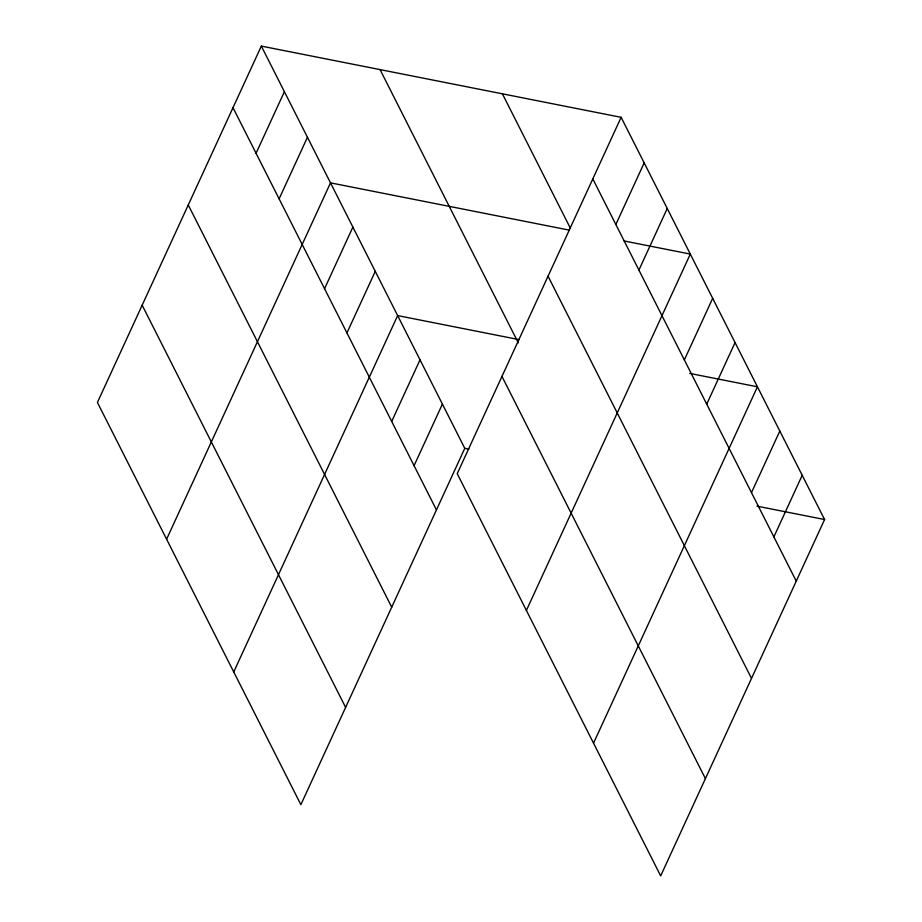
<?xml version="1.0" encoding="UTF-8"?>
<svg xmlns="http://www.w3.org/2000/svg" width="922" height="922" viewBox="0 0 922 922"><rect width="100%" height="100%" fill="white"/><g stroke="black" fill="none" stroke-linecap="round" stroke-linejoin="round"><path stroke-width="1.38" d="M261.329 46.1L97.421 402.465L300.872 804.676L464.78 448.323L261.329 46.1L621.128 117.325L824.579 519.535L660.671 875.9L457.22 473.678L621.128 117.325M256.062 153.282L284.391 91.681M279.112 198.864L307.452 137.274M166.594 539.22L330.502 182.856L568.782 230.027M324.556 288.69L352.884 227.1M346.937 332.934L375.266 271.345M233.739 671.942L397.647 315.589L519.155 339.642M391.7 421.423L420.029 359.834M414.07 465.668L442.399 404.078M615.85 224.495L644.178 162.906M638.911 270.088L667.24 208.487M526.393 610.433L690.301 254.08L624.033 240.953M684.343 359.914L712.683 298.325M706.725 404.159L735.053 342.569M593.526 743.167L757.435 386.802L689.783 373.422M751.488 492.648L779.816 431.047M773.869 536.892L802.198 475.291M464.78 448.323L468.929 449.141M756.927 506.143L824.579 519.535M592.8 178.914L796.251 581.137M502.398 93.814L570.28 228.045M548.048 276.185L751.511 678.408M380.06 69.599L518.291 342.88M501.96 376.407L705.411 778.629M233.001 107.69L436.452 509.912M188.261 204.972L391.712 607.183M142.161 305.182L345.612 707.404"/></g></svg>
